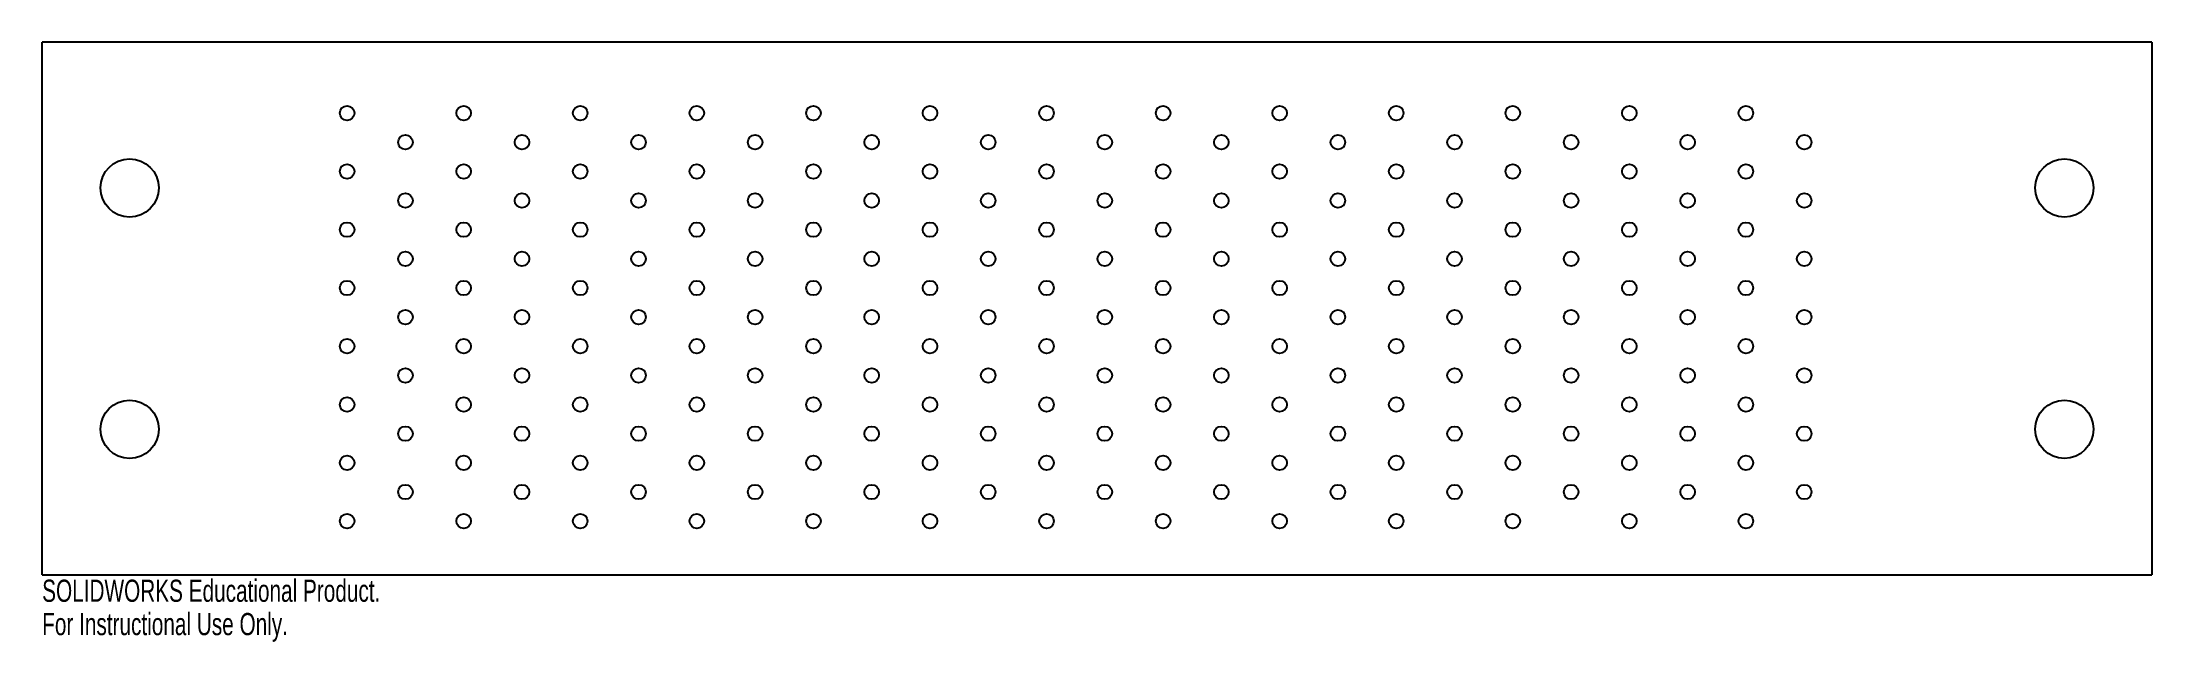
# Model space of a CAD drawing. Header units: inches. Extents: x -1.9 to 16.2, y -0.6 to 4.6.
import ezdxf

# ---------------------------------------------------------------- set-up
doc = ezdxf.new("R2010")
doc.units = ezdxf.units.IN
doc.header["$MEASUREMENT"] = 0
doc.styles.add('SLDTEXTSTYLE0', font='TXT', dxfattribs={"width": 0.7})

msp = doc.modelspace()

# ---------------------------------------------------------------- linework, layer by layer
at = {"color": 7, "linetype": 'Continuous', "lineweight": 25}
for p, q in [((-1.924, 0), (-1.924, 4.57)), ((16.174, 4.57), (-1.924, 4.57)), ((16.174, 4.57), (16.174, 0)), ((-1.924, 0), (16.174, 0))]:
    msp.add_line(p, q, dxfattribs=at)
for centre, radius in [((0.692, 3.962), 0.0625), ((1.692, 3.962), 0.0625), ((2.692, 3.962), 0.0625), ((3.692, 3.962), 0.0625), ((4.692, 3.962), 0.0625), ((5.692, 3.962), 0.0625), ((6.692, 3.962), 0.0625), ((7.692, 3.962), 0.0625), ((8.692, 3.962), 0.0625), ((9.692, 3.962), 0.0625), ((10.692, 3.962), 0.0625), ((11.692, 3.962), 0.0625), ((12.692, 3.962), 0.0625), ((1.192, 3.712), 0.0625), ((2.192, 3.712), 0.0625), ((3.192, 3.712), 0.0625), ((4.192, 3.712), 0.0625), ((5.192, 3.712), 0.0625), ((6.192, 3.712), 0.0625), ((7.192, 3.712), 0.0625), ((8.192, 3.712), 0.0625), ((9.192, 3.712), 0.0625), ((10.192, 3.712), 0.0625), ((11.192, 3.712), 0.0625), ((12.192, 3.712), 0.0625), ((13.192, 3.712), 0.0625), ((-1.174, 3.32), 0.25), ((0.692, 3.462), 0.0625), ((1.692, 3.462), 0.0625), ((2.692, 3.462), 0.0625), ((3.692, 3.462), 0.0625), ((4.692, 3.462), 0.0625), ((5.692, 3.462), 0.0625), ((6.692, 3.462), 0.0625), ((7.692, 3.462), 0.0625), ((8.692, 3.462), 0.0625), ((9.692, 3.462), 0.0625), ((10.692, 3.462), 0.0625), ((11.692, 3.462), 0.0625), ((12.692, 3.462), 0.0625), ((15.424, 3.32), 0.25), ((1.192, 3.212), 0.0625), ((2.192, 3.212), 0.0625), ((3.192, 3.212), 0.0625), ((4.192, 3.212), 0.0625), ((5.192, 3.212), 0.0625), ((6.192, 3.212), 0.0625), ((7.192, 3.212), 0.0625), ((8.192, 3.212), 0.0625), ((9.192, 3.212), 0.0625), ((10.192, 3.212), 0.0625), ((11.192, 3.212), 0.0625), ((12.192, 3.212), 0.0625), ((13.192, 3.212), 0.0625), ((0.692, 2.962), 0.0625), ((1.692, 2.962), 0.0625), ((2.692, 2.962), 0.0625), ((3.692, 2.962), 0.0625), ((4.692, 2.962), 0.0625), ((5.692, 2.962), 0.0625), ((6.692, 2.962), 0.0625), ((7.692, 2.962), 0.0625), ((8.692, 2.962), 0.0625), ((9.692, 2.962), 0.0625), ((10.692, 2.962), 0.0625), ((11.692, 2.962), 0.0625), ((12.692, 2.962), 0.0625), ((1.192, 2.712), 0.0625), ((2.192, 2.712), 0.0625), ((3.192, 2.712), 0.0625), ((4.192, 2.712), 0.0625), ((5.192, 2.712), 0.0625), ((6.192, 2.712), 0.0625), ((7.192, 2.712), 0.0625), ((8.192, 2.712), 0.0625), ((9.192, 2.712), 0.0625), ((10.192, 2.712), 0.0625), ((11.192, 2.712), 0.0625), ((12.192, 2.712), 0.0625), ((13.192, 2.712), 0.0625), ((0.692, 2.462), 0.0625), ((1.692, 2.462), 0.0625), ((2.692, 2.462), 0.0625), ((3.692, 2.462), 0.0625), ((4.692, 2.462), 0.0625), ((5.692, 2.462), 0.0625), ((6.692, 2.462), 0.0625), ((7.692, 2.462), 0.0625), ((8.692, 2.462), 0.0625), ((9.692, 2.462), 0.0625), ((10.692, 2.462), 0.0625), ((11.692, 2.462), 0.0625), ((12.692, 2.462), 0.0625), ((1.192, 2.212), 0.0625), ((2.192, 2.212), 0.0625), ((3.192, 2.212), 0.0625), ((4.192, 2.212), 0.0625), ((5.192, 2.212), 0.0625), ((6.192, 2.212), 0.0625), ((7.192, 2.212), 0.0625), ((8.192, 2.212), 0.0625), ((9.192, 2.212), 0.0625), ((10.192, 2.212), 0.0625), ((11.192, 2.212), 0.0625), ((12.192, 2.212), 0.0625), ((13.192, 2.212), 0.0625), ((0.692, 1.962), 0.0625), ((1.692, 1.962), 0.0625), ((2.692, 1.962), 0.0625), ((3.692, 1.962), 0.0625), ((4.692, 1.962), 0.0625), ((5.692, 1.962), 0.0625), ((6.692, 1.962), 0.0625), ((7.692, 1.962), 0.0625), ((8.692, 1.962), 0.0625), ((9.692, 1.962), 0.0625), ((10.692, 1.962), 0.0625), ((11.692, 1.962), 0.0625), ((12.692, 1.962), 0.0625), ((1.192, 1.712), 0.0625), ((2.192, 1.712), 0.0625), ((3.192, 1.712), 0.0625), ((4.192, 1.712), 0.0625), ((5.192, 1.712), 0.0625), ((6.192, 1.712), 0.0625), ((7.192, 1.712), 0.0625), ((8.192, 1.712), 0.0625), ((9.192, 1.712), 0.0625), ((10.192, 1.712), 0.0625), ((11.192, 1.712), 0.0625), ((12.192, 1.712), 0.0625), ((13.192, 1.712), 0.0625), ((-1.174, 1.25), 0.25), ((0.692, 1.462), 0.0625), ((1.692, 1.462), 0.0625), ((2.692, 1.462), 0.0625), ((3.692, 1.462), 0.0625), ((4.692, 1.462), 0.0625), ((5.692, 1.462), 0.0625), ((6.692, 1.462), 0.0625), ((7.692, 1.462), 0.0625), ((8.692, 1.462), 0.0625), ((9.692, 1.462), 0.0625), ((10.692, 1.462), 0.0625), ((11.692, 1.462), 0.0625), ((12.692, 1.462), 0.0625), ((15.424, 1.25), 0.25), ((1.192, 1.212), 0.0625), ((2.192, 1.212), 0.0625), ((3.192, 1.212), 0.0625), ((4.192, 1.212), 0.0625), ((5.192, 1.212), 0.0625), ((6.192, 1.212), 0.0625), ((7.192, 1.212), 0.0625), ((8.192, 1.212), 0.0625), ((9.192, 1.212), 0.0625), ((10.192, 1.212), 0.0625), ((11.192, 1.212), 0.0625), ((12.192, 1.212), 0.0625), ((13.192, 1.212), 0.0625), ((0.692, 0.962), 0.0625), ((1.692, 0.962), 0.0625), ((2.692, 0.962), 0.0625), ((3.692, 0.962), 0.0625), ((4.692, 0.962), 0.0625), ((5.692, 0.962), 0.0625), ((6.692, 0.962), 0.0625), ((7.692, 0.962), 0.0625), ((8.692, 0.962), 0.0625), ((9.692, 0.962), 0.0625), ((10.692, 0.962), 0.0625), ((11.692, 0.962), 0.0625), ((12.692, 0.962), 0.0625), ((1.192, 0.712), 0.0625), ((2.192, 0.712), 0.0625), ((3.192, 0.712), 0.0625), ((4.192, 0.712), 0.0625), ((5.192, 0.712), 0.0625), ((6.192, 0.712), 0.0625), ((7.192, 0.712), 0.0625), ((8.192, 0.712), 0.0625), ((9.192, 0.712), 0.0625), ((10.192, 0.712), 0.0625), ((11.192, 0.712), 0.0625), ((12.192, 0.712), 0.0625), ((13.192, 0.712), 0.0625), ((0.692, 0.462), 0.0625), ((1.692, 0.462), 0.0625), ((2.692, 0.462), 0.0625), ((3.692, 0.462), 0.0625), ((4.692, 0.462), 0.0625), ((5.692, 0.462), 0.0625), ((6.692, 0.462), 0.0625), ((7.692, 0.462), 0.0625), ((8.692, 0.462), 0.0625), ((9.692, 0.462), 0.0625), ((10.692, 0.462), 0.0625), ((11.692, 0.462), 0.0625), ((12.692, 0.462), 0.0625)]:
    msp.add_circle(centre, radius, dxfattribs=at)

# ---------------------------------------------------------------- texts
at = {"color": 7, "linetype": 'Continuous', "char_height": 0.1903, "attachment_point": 1, "style": 'SLDTEXTSTYLE0'}
for s, insert in [('SOLIDWORKS Educational Product.', (-1.924, -0.04)), ('For Instructional Use Only.', (-1.924, -0.326))]:
    msp.add_mtext(s, dxfattribs=dict(at, insert=insert))

doc.saveas('drawing.dxf')
